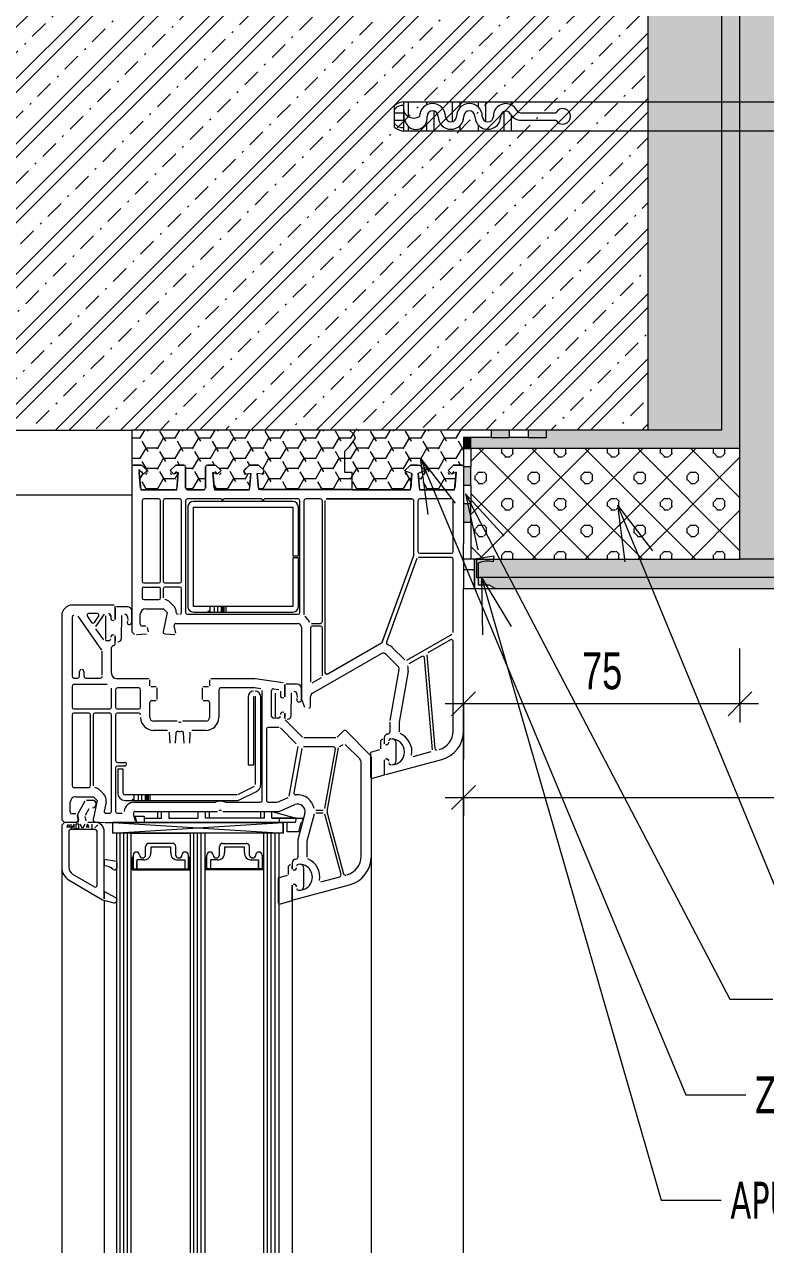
# Model space of a CAD drawing. Header units: millimetres. Extents: x 3821 to 11066, y 2454 to 5594.
# Drawn here: x 4482.4 to 4683.5, y 2979.3 to 3310.5 of the extents above; entities that cross this region are included whole.
import ezdxf

# ---------------------------------------------------------------- set-up
doc = ezdxf.new("R2010")
doc.units = ezdxf.units.MM
for name, color, linetype, lineweight in [('A-ANNO-DIMS', 211, 'Continuous', 9), ('A-ANNO-DIMS-5', 211, 'Continuous', 9), ('A-DETL', 90, 'Continuous', 18), ('A-DETL-GENF', 92, 'Continuous', 18), ('A-DETL-THIN', 151, 'Continuous', 18), ('G-ANNO-TEXT', 231, 'Continuous', 9)]:
    doc.layers.add(name, color=color, linetype=linetype, lineweight=lineweight)
doc.styles.add('Arial', font='arial.ttf', dxfattribs={"width": 0.7, "height": 10})
doc.styles.add('Tahoma_B', font='tahomabd.ttf', dxfattribs={"width": 0.7, "height": 10})
doc.dimstyles.new('Vnitřní_-_průhledné_1', dxfattribs={"dimscale": 304.8, "dimtxt": 10.202594, "dimasz": 0.021325, "dimexe": 0.016404, "dimexo": 0.0625, "dimgap": 0.003281, "dimtad": 1, "dimdec": 0, "dimrnd": 5, "dimzin": 0, "dimdsep": 46, "dimtxsty": 'Arial', "dimblk1": 'OBLIQUE', "dimblk2": 'OBLIQUE', "dimsah": 1, "dimcen": 0.09, "dimdle": 0.016404, "dimazin": 0, "dimtfac": 1, "dimtdec": 4, "dimtix": 1, "dimtmove": 0, "dimatfit": 3, "dimfxl": 0.049213, "dimfxlon": 1, "dimtvp": 1, "dimtolj": 1, "dimtzin": 0, "dimarcsym": 2})
pattern_1 = [(0, (0, 0), (5, 5), [0.5, -4.5]), (0, (2.5, 2.5), (5, 5), [0.5, -4.5])]
pattern_2 = [(0, (0, 0), (4.763, 2.75), [3.175, -6.35]), (120, (0, 0), (-4.7630699, 2.749879), [3.175, -6.35]), (60, (0, 0), (-0.0005699, 5.499013), [0, -6.35, 3.175, 0])]

# ---------------------------------------------------------------- blocks, each defined once
blk = doc.blocks.new('BP_HYDROIZOLACE NOVÁ 2 - Geotextilie 1_1-2100783-Okno _ Nadpraží')
at = {"layer": 'A-DETL-GENF'}
for points in [[(2, 0), (5, 0), (5, 2), (2, 2)], [(10, 0), (15, 0), (15, 2), (10, 2)], [(20, 0), (25, 0), (25, 2), (20, 2)]]:
    blk.add_hatch(color=256, dxfattribs=at).paths.add_polyline_path(points)
for p, q in [((5, 2), (2, 2)), ((2, 0), (5, 0)), ((5, 2), (10, 2)), ((5, 0), (5, 2)), ((5, 0), (10, 0)), ((15, 2), (10, 2)), ((10, 2), (10, 0)), ((15, 2), (20, 2)), ((15, 0), (15, 2)), ((15, 0), (20, 0)), ((25, 2), (20, 2)), ((20, 2), (20, 0)), ((20, 0), (25, 0)), ((25, 2), (30.91, 2)), ((25, 0), (25, 2)), ((25, 0), (30.91, 0)), ((10, 0), (15, 0))]:
    blk.add_line(p, q, dxfattribs=at)
blk = doc.blocks.new('BP_HYDROIZOLACE NOVÁ 2 - Geotextilie 1_1-2097918-Okno _ Nadpraží')
at = {"layer": 'A-DETL-GENF'}
for points in [[(0, 0), (5, 0), (5, 2), (0, 2)], [(10, 0), (15, 0), (15, 2), (10, 2)]]:
    blk.add_hatch(color=256, dxfattribs=at).paths.add_polyline_path(points)
for p, q in [((5, 2), (0, 2)), ((0, 2), (0, 0)), ((0, 0), (5, 0)), ((5, 2), (10, 2)), ((5, 0), (5, 2)), ((5, 0), (10, 0)), ((15, 2), (10, 2)), ((10, 2), (10, 0)), ((15, 2), (22.5, 2)), ((15, 0), (15, 2)), ((15, 0), (22.5, 0)), ((10, 0), (15, 0))]:
    blk.add_line(p, q, dxfattribs=at)
blk = doc.blocks.new('DIMBLOCK14-Okno _ Nadpraží')
at = {"layer": 'A-ANNO-DIMS-5'}
for p, q in [((4601.56, 3100.63), (4601.56, 3115.63)), ((4864.56, 3100.63), (4864.56, 3115.63)), ((4596.56, 3100.63), (4869.56, 3100.63)), ((4601.56, 3100.63), (4601.56, 3095.63)), ((4864.56, 3100.63), (4864.56, 3095.63))]:
    blk.add_line(p, q, dxfattribs=at)
at = {"layer": 'A-ANNO-DIMS-5', "lineweight": 18}
for p, q in [((4601.56, 3100.63), (4604.81, 3103.88)), ((4864.56, 3100.63), (4867.81, 3103.88)), ((4601.56, 3100.63), (4598.31, 3097.38)), ((4864.56, 3100.63), (4861.31, 3097.38))]:
    blk.add_line(p, q, dxfattribs=at)
at = {"layer": 'A-ANNO-DIMS-5', "color": 0, "insert": (4725.05, 3114.62), "char_height": 10, "width": 19.2123, "attachment_point": 1, "line_spacing_factor": 0.941778, "style": 'Arial'}
blk.add_mtext('265', dxfattribs=at)
blk = doc.blocks.new('_Oblique')
at = {"color": 0, "linetype": 'ByBlock', "lineweight": -2}
blk.add_line((-0.5, -0.5), (0.5, 0.5), dxfattribs=at)
blk = doc.blocks.new('DIMBLOCK15-Okno _ Nadpraží')
at = {"layer": 'A-ANNO-DIMS-5'}
for p, q in [((4676.56, 3126.04), (4676.56, 3141.04)), ((4601.56, 3126.04), (4601.56, 3131.04)), ((4681.56, 3126.04), (4596.56, 3126.04)), ((4601.56, 3126.04), (4601.56, 3111.04)), ((4676.56, 3126.04), (4676.56, 3121.04))]:
    blk.add_line(p, q, dxfattribs=at)
at = {"layer": 'A-ANNO-DIMS-5', "lineweight": 18}
for p, q in [((4601.56, 3126.04), (4604.81, 3129.29)), ((4676.56, 3126.04), (4679.81, 3129.29)), ((4601.56, 3126.04), (4598.31, 3122.79)), ((4676.56, 3126.04), (4673.31, 3122.79))]:
    blk.add_line(p, q, dxfattribs=at)
at = {"layer": 'A-ANNO-DIMS-5', "color": 0, "insert": (4633.72, 3140.02), "char_height": 10, "width": 12.8082, "attachment_point": 1, "line_spacing_factor": 0.941778, "style": 'Arial'}
blk.add_mtext('75', dxfattribs=at)

msp = doc.modelspace()

# ---------------------------------------------------------------- hatches: boundary and pattern name
at = {"layer": 'A-DETL-GENF'}
h = msp.add_hatch(dxfattribs=at)
h.set_pattern_fill('FP_1', style=0, pattern_type=2)
h.set_pattern_definition([(45, (0, 0), (-8.838835, 8.838835), []), (45, (3.75, 0), (-8.838835, 8.838835), []), (45, (10.7, 0), (-8.838835, 8.838835), [5, -2.5, 0.5, -2.5])])
h.paths.add_polyline_path([(4571.78, 3200.37), (4651.56, 3200.37), (4651.56, 3763.57), (4401.56, 3763.57), (4401.56, 3200.37), (4570.64, 3200.37)])
h.paths.add_polyline_path([(4507.47, 3436.57), (4506.18, 3436.74), (4504.97, 3437.24), (4503.93, 3438.04), (4503.14, 3439.07), (4502.64, 3440.28), (4502.47, 3441.57), (4502.64, 3442.87), (4503.14, 3444.07), (4503.94, 3445.11), (4504.97, 3445.9), (4506.18, 3446.4), (4507.48, 3446.57), (4508.77, 3446.4), (4509.97, 3445.9), (4511.01, 3445.1), (4511.8, 3444.07), (4512.3, 3442.86), (4512.47, 3441.57), (4512.3, 3440.27), (4511.8, 3439.07), (4511.01, 3438.03), (4509.97, 3437.24), (4508.76, 3436.74)])
h = msp.add_hatch(dxfattribs=at)
h.set_pattern_fill('FP_2', color=1, style=0, pattern_type=2)
h.set_pattern_definition(pattern_1)
h.paths.add_polyline_path([(4619.06, 3195.37), (4676.56, 3195.37), (4676.56, 3436.68), (4676.47, 3436.64), (4675.18, 3436.47), (4673.89, 3436.64), (4672.68, 3437.14), (4671.56, 3437.94), (4671.56, 3200.37), (4624.06, 3200.37), (4624.06, 3198.37), (4603.56, 3198.37), (4603.56, 3195.37), (4608.11, 3195.37)])
h.paths.add_polyline_path([(4671.56, 3444.89), (4671.65, 3445.01), (4672.69, 3445.8), (4673.89, 3446.3), (4675.19, 3446.47), (4676.56, 3446.3), (4676.56, 3763.57), (4671.56, 3763.57), (4671.56, 3445.01)])
h = msp.add_hatch(dxfattribs=at)
h.set_pattern_fill('FP_2', color=1, style=0, pattern_type=2)
h.set_pattern_definition(pattern_1)
h.paths.add_polyline_path([(4861.56, 3160.37), (4861.56, 3436.57), (4861.45, 3436.53), (4860.18, 3436.36), (4858.83, 3436.56), (4857.68, 3437.04), (4856.56, 3437.83), (4856.56, 3165.37), (4605.11, 3165.37), (4605.11, 3160.37), (4732.91, 3160.37)])
h.paths.add_polyline_path([(4856.56, 3444.78), (4856.65, 3444.9), (4857.72, 3445.71), (4858.91, 3446.2), (4860.19, 3446.36), (4861.56, 3446.19), (4861.56, 3763.57), (4856.56, 3763.57), (4856.56, 3444.9)])
h = msp.add_hatch(dxfattribs=at)
h.set_pattern_fill('FP_2', color=1, style=0, pattern_type=2)
h.set_pattern_definition(pattern_1)
h.paths.add_polyline_path([(4864.56, 3157.37), (4864.56, 3436.46), (4864.01, 3436.53), (4862.68, 3437.03), (4861.56, 3436.53), (4861.56, 3160.37), (4605.56, 3160.37), (4605.56, 3158.37), (4608.45, 3158.37), (4610.26, 3157.37), (4732.91, 3157.37)])
h.paths.add_polyline_path([(4862.75, 3445.64), (4862.98, 3445.76), (4864.04, 3446.19), (4864.56, 3446.26), (4864.56, 3763.57), (4861.56, 3763.57), (4861.56, 3446.16), (4862.73, 3445.66)])
h = msp.add_hatch(dxfattribs=at)
h.set_pattern_fill('FP_2', color=1, style=0, pattern_type=2)
h.set_pattern_definition(pattern_1)
h.paths.add_polyline_path([(4651.56, 3200.37), (4671.56, 3200.37), (4671.56, 3438.05), (4670.85, 3438.98), (4670.35, 3440.18), (4670.18, 3441.48), (4670.36, 3442.77), (4670.85, 3443.98), (4671.56, 3444.89), (4671.56, 3763.57), (4651.56, 3763.57), (4651.56, 3364.19)])
h.paths.add_polyline_path([(4662.47, 3436.48), (4661.18, 3436.65), (4659.97, 3437.15), (4658.93, 3437.95), (4658.14, 3438.98), (4657.64, 3440.19), (4657.47, 3441.48), (4657.64, 3442.78), (4658.14, 3443.98), (4658.94, 3445.02), (4659.97, 3445.81), (4661.18, 3446.31), (4662.48, 3446.48), (4663.77, 3446.31), (4664.97, 3445.81), (4666.01, 3445.01), (4666.8, 3443.98), (4667.3, 3442.77), (4667.47, 3441.48), (4667.3, 3440.18), (4666.8, 3438.98), (4666.01, 3437.94), (4664.97, 3437.15), (4663.76, 3436.65)])
h = msp.add_hatch(dxfattribs=at)
h.set_pattern_fill('FP_3', color=1, style=0, pattern_type=2)
h.set_pattern_definition(pattern_2)
h.paths.add_polyline_path([(4856.56, 3165.37), (4856.56, 3260.46), (4835.68, 3260.46), (4835.68, 3310.46), (4856.56, 3310.46), (4856.56, 3437.94), (4855.85, 3438.87), (4855.35, 3440.13), (4855.18, 3441.37), (4855.38, 3442.71), (4855.85, 3443.87), (4856.56, 3444.78), (4856.56, 3635.37), (4835.68, 3635.37), (4835.68, 3685.37), (4856.56, 3685.37), (4856.56, 3763.57), (4676.56, 3763.57), (4676.56, 3446.27), (4677.69, 3445.8), (4678.72, 3445.01), (4679.51, 3443.97), (4680.01, 3442.76), (4680.18, 3441.47), (4680.01, 3440.18), (4679.51, 3438.97), (4678.72, 3437.94), (4677.68, 3437.14), (4676.56, 3436.64), (4676.56, 3165.37), (4835.68, 3165.37)])
h.paths.add_polyline_path([(4760.18, 3436.42), (4758.89, 3436.59), (4757.68, 3437.09), (4756.65, 3437.89), (4755.85, 3438.93), (4755.35, 3440.13), (4755.18, 3441.43), (4755.35, 3442.72), (4755.85, 3443.93), (4756.65, 3444.96), (4757.69, 3445.75), (4758.89, 3446.25), (4760.19, 3446.42), (4761.48, 3446.25), (4762.69, 3445.75), (4763.72, 3444.96), (4764.51, 3443.92), (4765.01, 3442.71), (4765.18, 3441.42), (4765.01, 3440.13), (4764.51, 3438.92), (4763.72, 3437.89), (4762.68, 3437.09), (4761.47, 3436.59)])
h = msp.add_hatch(dxfattribs=at)
h.set_pattern_fill('FP_3', style=0, pattern_type=2)
h.set_pattern_definition(pattern_2)
h.paths.add_polyline_path([(4526.66, 3184.17), (4531.06, 3184.17), (4531.41, 3184.32), (4531.56, 3184.67), (4531.58, 3190.5), (4531.71, 3190.73), (4531.93, 3190.86), (4532.06, 3190.87), (4534.26, 3190.87), (4535.76, 3189.37), (4534.72, 3188.43), (4533.56, 3188.85), (4533.97, 3184.17), (4543.48, 3184.17), (4543.86, 3188.55), (4542.49, 3188.37), (4541.93, 3189.34), (4543.46, 3190.87), (4545.96, 3190.87), (4547.46, 3189.37), (4546.96, 3188.37), (4545.55, 3188.62), (4545.92, 3184.37), (4571.36, 3184.37), (4571.36, 3188.87), (4569.36, 3188.87), (4569.36, 3194.63), (4570.64, 3195.91), (4572.23, 3198.18), (4571.78, 3199.24), (4570.64, 3200.37), (4511.56, 3200.37), (4511.56, 3190.87), (4514.26, 3190.87), (4515.76, 3189.37), (4514.77, 3188.38), (4513.49, 3189.66), (4513.97, 3184.17), (4523.75, 3184.17), (4524.16, 3188.84), (4522.99, 3188.43), (4521.96, 3189.37), (4523.46, 3190.87), (4525.79, 3190.86), (4526.01, 3190.73), (4526.14, 3190.5), (4526.16, 3190.37), (4526.16, 3184.67), (4526.31, 3184.32), (4526.53, 3184.19)])
h = msp.add_hatch(dxfattribs=at)
h.set_pattern_fill('FP_3', color=1, style=0, pattern_type=2)
h.set_pattern_definition(pattern_2)
h.paths.add_polyline_path([(4599.15, 3184.17), (4599.56, 3188.91), (4598.35, 3188.38), (4597.36, 3189.37), (4598.86, 3190.87), (4601.56, 3190.87), (4601.56, 3200.37), (4570.64, 3200.37), (4571.78, 3199.24), (4572.23, 3198.18), (4570.64, 3195.91), (4569.36, 3194.63), (4569.36, 3188.87), (4571.36, 3188.87), (4571.36, 3184.17), (4587.18, 3184.17), (4587.56, 3188.55), (4585.56, 3189.27), (4587.16, 3190.87), (4589.66, 3190.87), (4591.16, 3189.37), (4589.26, 3188.55), (4589.64, 3184.17)])
h = msp.add_hatch(dxfattribs=at)
h.set_pattern_fill('FP_5', color=1, style=0, pattern_type=2)
h.set_pattern_definition([(45, (3.592, 0), (-7.184205, 7.184205), []), (0, (15.04, 3.365), (7.184, 7.184), [1.27, -13.098]), (45, (16.31, 3.365), (-7.184205, 7.184205), [1.27, -8.89]), (90, (17.208, 4.263), (-7.184, 7.184), [1.27, -13.098]), (135, (17.208, 5.533), (-7.184205, -7.184205), [1.27, -8.89]), (0, (15.04, 6.431), (7.184, 7.184), [1.27, -13.098]), (45, (14.141, 5.533), (-7.184205, 7.184205), [1.27, -8.89]), (90, (14.141, 4.263), (-7.184, 7.184), [1.27, -13.098]), (135, (15.04, 3.365), (-7.184205, -7.184205), [1.27, -8.89]), (135, (13.389, 0), (-7.184205, -7.184205), [])])
h.paths.add_polyline_path([(4608.11, 3165.37), (4676.56, 3165.37), (4676.56, 3195.37), (4603.56, 3195.37), (4603.56, 3165.37), (4604.56, 3165.37)])
h = msp.add_hatch(dxfattribs=at)
h.set_pattern_fill('FP_3', color=1, style=0, pattern_type=2)
h.set_pattern_definition(pattern_2)
h.paths.add_polyline_path([(4601.56, 3157.37), (4604.56, 3157.37), (4604.56, 3165.37), (4601.56, 3165.37)])

# ---------------------------------------------------------------- linework, layer by layer
at = {"layer": 'A-DETL'}
for p, q in [((4651.56, 3763.57), (4651.56, 3200.37)), ((4671.56, 3438.05), (4671.56, 3200.37)), ((4676.56, 3195.37), (4676.56, 3436.68)), ((4582.87, 3282.49), (4582.87, 3288.49)), ((4585.37, 3281.46), (4585.37, 3289.49)), ((4585.37, 3289.49), (4821.68, 3289.49)), ((4586.6, 3285.42), (4586.6, 3289.49)), ((4591.6, 3288.63), (4591.6, 3289.49)), ((4598.6, 3284.06), (4598.6, 3289.49)), ((4600.6, 3287.89), (4600.6, 3289.49)), ((4605.6, 3287.99), (4605.6, 3289.49)), ((4607.6, 3284.1), (4607.6, 3289.49)), ((4614.6, 3288.57), (4614.6, 3289.49)), ((4582.87, 3286.49), (4585.37, 3286.49)), ((4585.37, 3287.26), (4585.37, 3283.81)), ((4585.37, 3283.81), (4585.37, 3287.26)), ((4593.6, 3281.46), (4593.6, 3286.92)), ((4612.6, 3281.46), (4612.6, 3286.89)), ((4614.6, 3281.46), (4614.6, 3285.65)), ((4617.08, 3286.49), (4626.6, 3286.49)), ((4582.87, 3284.49), (4585.65, 3284.49)), ((4586.6, 3281.46), (4586.6, 3282.74)), ((4591.6, 3281.46), (4591.6, 3284.26)), ((4600.6, 3281.46), (4600.6, 3283)), ((4605.6, 3281.46), (4605.6, 3283.1)), ((4617.23, 3284.5), (4626.6, 3284.5)), ((4821.68, 3281.46), (4585.37, 3281.46)), ((4601.56, 3200.37), (4570.64, 3200.37)), ((4671.56, 3200.37), (4624.06, 3200.37)), ((4676.56, 3195.37), (4603.56, 3195.37)), ((4676.56, 3165.37), (4676.56, 3195.37)), ((4511.56, 3190.37), (4511.56, 3145.62)), ((4513.97, 3190.87), (4512.06, 3190.87)), ((4514.07, 3189.08), (4514.72, 3188.43)), ((4515.76, 3189.37), (4514.26, 3190.87)), ((4523.46, 3190.87), (4521.96, 3189.37)), ((4523, 3188.43), (4523.65, 3189.08)), ((4525.66, 3190.87), (4523.46, 3190.87)), ((4526.16, 3184.67), (4526.16, 3190.37)), ((4531.56, 3190.37), (4531.56, 3184.67)), ((4533.97, 3190.87), (4532.06, 3190.87)), ((4534.07, 3189.08), (4534.72, 3188.43)), ((4535.76, 3189.37), (4534.26, 3190.87)), ((4543.46, 3190.87), (4541.96, 3189.37)), ((4545.96, 3190.87), (4543.46, 3190.87)), ((4547.46, 3189.37), (4545.96, 3190.87)), ((4585.56, 3189.27), (4587.16, 3190.87)), ((4587.16, 3190.87), (4585.56, 3189.27)), ((4587.56, 3188.55), (4585.56, 3189.27)), ((4585.76, 3189.47), (4585.76, 3189.2)), ((4587.16, 3190.87), (4589.66, 3190.87)), ((4589.07, 3190.87), (4587.16, 3190.87)), ((4591.16, 3189.37), (4589.26, 3188.55)), ((4589.66, 3190.87), (4591.16, 3189.37)), ((4591.16, 3189.37), (4589.66, 3190.87)), ((4599, 3191.02), (4597.36, 3189.37)), ((4597.36, 3189.37), (4598.86, 3190.87)), ((4598.35, 3188.38), (4597.36, 3189.37)), ((4598.4, 3188.43), (4599.05, 3189.08)), ((4598.86, 3190.87), (4601.56, 3190.87)), ((4601.06, 3190.87), (4599.15, 3190.87)), ((4513.93, 3184.63), (4513.56, 3188.84)), ((4524.16, 3188.84), (4523.79, 3184.63)), ((4533.93, 3184.63), (4533.56, 3188.84)), ((4543.86, 3188.55), (4543.52, 3184.63)), ((4545.9, 3184.63), (4545.56, 3188.55)), ((4587.18, 3184.17), (4587.56, 3188.55)), ((4587.56, 3188.55), (4587.22, 3184.63)), ((4589.26, 3188.55), (4589.64, 3184.17)), ((4589.6, 3184.63), (4589.26, 3188.55)), ((4599.56, 3188.91), (4598.35, 3188.38)), ((4599.15, 3184.17), (4599.56, 3188.91)), ((4599.56, 3188.84), (4599.19, 3184.63)), ((4523.29, 3184.17), (4514.43, 3184.17)), ((4531.06, 3184.17), (4526.66, 3184.17)), ((4543.02, 3184.17), (4534.43, 3184.17)), ((4586.72, 3184.17), (4546.4, 3184.17)), ((4583.63, 3184.17), (4549.73, 3184.17)), ((4571.31, 3184.37), (4571.31, 3184.17)), ((4571.31, 3184.17), (4587.18, 3184.17)), ((4589.62, 3184.37), (4589.56, 3184.37)), ((4589.64, 3184.17), (4599.15, 3184.17)), ((4598.69, 3184.17), (4590.1, 3184.17)), ((4514.36, 3181.17), (4514.36, 3159.37)), ((4518.86, 3181.67), (4514.86, 3181.67)), ((4519.36, 3159.37), (4519.36, 3181.17)), ((4520.06, 3181.17), (4520.06, 3159.37)), ((4524.56, 3181.67), (4520.56, 3181.67)), ((4525.06, 3159.37), (4525.06, 3181.17)), ((4526.16, 3181.17), (4526.16, 3150.87)), ((4535.86, 3181.67), (4526.66, 3181.67)), ((4526.76, 3179.47), (4526.76, 3152.47)), ((4555.26, 3180.97), (4528.26, 3180.97)), ((4528.26, 3152.47), (4528.26, 3179.47)), ((4528.26, 3179.47), (4555.26, 3179.47)), ((4546.86, 3181.67), (4536.46, 3181.67)), ((4556.66, 3181.67), (4547.46, 3181.67)), ((4555.26, 3179.47), (4555.26, 3166.22)), ((4556.76, 3166.22), (4556.76, 3179.47)), ((4557.16, 3150.87), (4557.16, 3181.17)), ((4558.26, 3181.17), (4558.26, 3150.21)), ((4562.76, 3181.67), (4558.76, 3181.67)), ((4563.26, 3148.37), (4563.26, 3181.17)), ((4563.96, 3181.17), (4563.96, 3134.65)), ((4563.97, 3181.28), (4563.97, 3134.28)), ((4587.71, 3181.65), (4564.31, 3181.65)), ((4587.56, 3181.67), (4564.46, 3181.67)), ((4588.06, 3166.46), (4588.06, 3181.17)), ((4588.07, 3166.35), (4588.07, 3181.35)), ((4589.16, 3181.17), (4589.16, 3167.42)), ((4598.26, 3181.67), (4589.66, 3181.67)), ((4598.76, 3167.42), (4598.76, 3181.17)), ((4601.56, 3165.37), (4601.56, 3169.46)), ((4603.56, 3169.46), (4603.56, 3165.37)), ((4555.26, 3166.22), (4556.76, 3166.22)), ((4579.44, 3142.7), (4588.03, 3166.29)), ((4579.5, 3142.81), (4588.07, 3166.35)), ((4589.66, 3166.92), (4598.26, 3166.92)), ((4609.81, 3166.13), (4604.56, 3165.37)), ((4609.81, 3166.13), (4609.57, 3164.56)), ((4556.76, 3165.72), (4555.26, 3165.72)), ((4555.26, 3165.72), (4555.26, 3152.47)), ((4556.76, 3152.47), (4556.76, 3165.72)), ((4588.91, 3165.49), (4580.65, 3142.81)), ((4598.26, 3165.82), (4589.38, 3165.82)), ((4598.76, 3145.43), (4598.76, 3165.32)), ((4604.56, 3165.37), (4601.57, 3165.37)), ((4601.57, 3165.37), (4601.57, 3157.37)), ((4604.56, 3165.37), (4676.56, 3165.37)), ((4604.56, 3165.37), (4604.56, 3157.37)), ((4605.11, 3165.37), (4605.11, 3160.37)), ((4605.56, 3164.25), (4605.56, 3158.37)), ((4856.56, 3165.37), (4676.56, 3165.37)), ((4605.11, 3160.37), (4605.56, 3160.37)), ((4861.56, 3160.37), (4605.56, 3160.37)), ((4605.56, 3160.37), (4605.56, 3158.37)), ((4514.36, 3157.27), (4514.36, 3154.87)), ((4514.86, 3158.87), (4518.86, 3158.87)), ((4514.86, 3157.77), (4518.86, 3157.77)), ((4519.36, 3154.87), (4519.36, 3157.27)), ((4520.06, 3157.27), (4520.06, 3154.84)), ((4520.56, 3158.87), (4524.56, 3158.87)), ((4524.56, 3157.77), (4520.56, 3157.77)), ((4525.06, 3150.87), (4525.06, 3157.27)), ((4601.56, 3118.68), (4601.56, 3157.37)), ((4601.57, 3157.37), (4604.56, 3157.37)), ((4604.56, 3157.37), (4610.26, 3157.37)), ((4605.56, 3158.37), (4608.45, 3158.37)), ((4605.56, 3158.37), (4608.45, 3158.37)), ((4608.45, 3158.37), (4610.26, 3157.37)), ((4608.45, 3158.37), (4610.26, 3157.37)), ((4610.26, 3157.37), (4864.56, 3157.37)), ((4506.76, 3152.87), (4495.56, 3152.87)), ((4514.86, 3154.37), (4518.86, 3154.37)), ((4521.9, 3153.64), (4522.9, 3152.64)), ((4492.56, 3149.87), (4492.56, 3094.62)), ((4495.36, 3149.57), (4495.36, 3133.57)), ((4503.47, 3140.63), (4497, 3149.86)), ((4499.5, 3149.79), (4500.62, 3148.18)), ((4502.16, 3150.57), (4499.91, 3150.57)), ((4501.44, 3148.18), (4502.56, 3149.79)), ((4501.84, 3147.01), (4504.19, 3150.36)), ((4504.46, 3149.96), (4504.46, 3143.52)), ((4505.86, 3150.07), (4505.86, 3149.27)), ((4507.06, 3148.93), (4507.06, 3152.57)), ((4507.08, 3152.08), (4507.08, 3148.94)), ((4510.37, 3152.38), (4507.38, 3152.38)), ((4508.75, 3143.85), (4508.88, 3150.06)), ((4510.36, 3149.7), (4510.45, 3148.73)), ((4511.57, 3148.09), (4511.57, 3151.18)), ((4513.86, 3147.67), (4513.86, 3150.37)), ((4515.36, 3151.87), (4520.13, 3151.87)), ((4521.13, 3150.87), (4520.07, 3145.65)), ((4520.13, 3151.87), (4521.13, 3150.87)), ((4526.66, 3150.37), (4556.66, 3150.37)), ((4555.26, 3152.47), (4528.26, 3152.47)), ((4528.26, 3150.97), (4555.26, 3150.97)), ((4532.79, 3151.15), (4532.79, 3152.47)), ((4533.96, 3151.15), (4533.96, 3152.47)), ((4534.82, 3152.47), (4534.82, 3151.15)), ((4535.83, 3152.47), (4535.83, 3151.15)), ((4536.14, 3151.15), (4536.14, 3152.47)), ((4536.34, 3152.47), (4536.34, 3151.15)), ((4536.65, 3151.15), (4536.65, 3152.47)), ((4537.16, 3151.15), (4537.16, 3152.47)), ((4503.98, 3143.39), (4501.84, 3146.44)), ((4515.36, 3147.17), (4514.36, 3147.17)), ((4516.05, 3145.64), (4515.85, 3146.76)), ((4523.55, 3145.25), (4523.01, 3147.24)), ((4523.5, 3147.87), (4556.56, 3147.87)), ((4557.56, 3146.87), (4557.56, 3127.47)), ((4560.06, 3146.67), (4560.06, 3132.06)), ((4560.27, 3147.87), (4562.76, 3147.87)), ((4562.76, 3147.17), (4560.56, 3147.17)), ((4563.26, 3133.67), (4563.26, 3146.67)), ((4505.36, 3143.17), (4504.39, 3143.17)), ((4507.06, 3142.37), (4507.06, 3144.52)), ((4507.08, 3144.53), (4507.08, 3143.07)), ((4511.56, 3145.62), (4512.31, 3144.87)), ((4512.81, 3144.87), (4515.59, 3145.06)), ((4520.53, 3145.05), (4523.24, 3144.87)), ((4586.21, 3137.9), (4598.51, 3145)), ((4598.01, 3143.44), (4591.83, 3139.87)), ((4598.76, 3118.68), (4598.76, 3143.01)), ((4503.56, 3133.87), (4503.56, 3140.34)), ((4506.06, 3134.37), (4506.06, 3141.37)), ((4560.56, 3128.94), (4579.27, 3139.74)), ((4564.42, 3134.02), (4579.44, 3142.7)), ((4564.71, 3134.22), (4578.02, 3141.9)), ((4580.47, 3139.58), (4583.76, 3136.29)), ((4582.24, 3141.35), (4585.61, 3137.98)), ((4591.59, 3139.4), (4593.81, 3113.97)), ((4590.21, 3138.94), (4586.71, 3136.91)), ((4593.14, 3113.61), (4590.96, 3138.55)), ((4495.86, 3133.07), (4496.86, 3133.07)), ((4497.36, 3133.57), (4497.36, 3134.87)), ((4498.56, 3134.87), (4498.56, 3133.57)), ((4499.06, 3133.07), (4503.07, 3133.07)), ((4516.16, 3132.87), (4507.56, 3132.87)), ((4545.06, 3132.87), (4532.96, 3132.87)), ((4552.63, 3131.81), (4545.06, 3132.87)), ((4560.51, 3131.8), (4563.01, 3133.24)), ((4584.04, 3135.41), (4581.6, 3121.57)), ((4586.51, 3134.97), (4584.06, 3121.1)), ((4495.36, 3130.77), (4495.36, 3125.17)), ((4504.86, 3131.27), (4495.86, 3131.27)), ((4506.06, 3125.17), (4506.06, 3130.34)), ((4507.16, 3129.87), (4507.16, 3125.17)), ((4513.46, 3130.37), (4507.66, 3130.37)), ((4513.96, 3125.17), (4513.96, 3129.87)), ((4516.46, 3130.97), (4516.46, 3132.57)), ((4518.16, 3130.67), (4516.76, 3130.67)), ((4518.46, 3127.27), (4518.46, 3130.37)), ((4530.66, 3130.37), (4530.66, 3127.27)), ((4532.36, 3130.67), (4530.96, 3130.67)), ((4532.66, 3132.57), (4532.66, 3130.97)), ((4535.16, 3129.87), (4535.16, 3122.37)), ((4544.88, 3130.37), (4535.66, 3130.37)), ((4546.53, 3130.14), (4544.88, 3130.37)), ((4546.96, 3099.87), (4546.96, 3129.65)), ((4549.46, 3122.67), (4549.46, 3129.66)), ((4550.03, 3130.16), (4551.43, 3129.96)), ((4551.86, 3129.46), (4551.86, 3128.27)), ((4553.06, 3127.93), (4553.06, 3131.31)), ((4553.08, 3131.09), (4553.08, 3127.95)), ((4556.37, 3131.39), (4553.38, 3131.39)), ((4557.57, 3127.1), (4557.57, 3130.19)), ((4516.46, 3122.37), (4516.46, 3126.47)), ((4516.96, 3126.97), (4518.16, 3126.97)), ((4530.96, 3126.97), (4532.16, 3126.97)), ((4532.66, 3126.47), (4532.66, 3122.37)), ((4543.1, 3128), (4543.1, 3109.5)), ((4544.68, 3109.5), (4544.68, 3128.09)), ((4545.03, 3128.11), (4545.03, 3104.21)), ((4546.53, 3104.09), (4546.53, 3128)), ((4550.46, 3128.97), (4550.46, 3122.53)), ((4554.75, 3122.86), (4554.88, 3129.07)), ((4556.36, 3128.71), (4556.45, 3127.74)), ((4557.57, 3127.36), (4558.43, 3125.19)), ((4560.06, 3125.37), (4560.06, 3128.07)), ((4495.36, 3123.07), (4495.36, 3103.87)), ((4495.86, 3124.67), (4505.56, 3124.67)), ((4499.86, 3123.57), (4495.86, 3123.57)), ((4500.36, 3103.87), (4500.36, 3123.07)), ((4501.06, 3123.07), (4501.06, 3103.84)), ((4505.56, 3123.57), (4501.56, 3123.57)), ((4506.06, 3096.87), (4506.06, 3123.07)), ((4507.16, 3123.07), (4507.16, 3110.67)), ((4507.66, 3124.67), (4513.46, 3124.67)), ((4513.46, 3123.57), (4507.66, 3123.57)), ((4553.06, 3122.08), (4553.06, 3123.52)), ((4553.08, 3123.55), (4553.08, 3122.08)), ((4523.84, 3121.37), (4517.46, 3121.37)), ((4531.66, 3121.37), (4525.27, 3121.37)), ((4551.52, 3119.67), (4548.56, 3119.67)), ((4551.36, 3122.17), (4549.96, 3122.17)), ((4557.91, 3117.02), (4553.21, 3121.73)), ((4581.56, 3121.05), (4581.56, 3118.37)), ((4584.06, 3121.1), (4584.06, 3118.48)), ((4521.27, 3118.87), (4517.46, 3118.87)), ((4521.93, 3115.35), (4521.77, 3118.4)), ((4523.51, 3118.14), (4523.36, 3115.35)), ((4525.75, 3115.35), (4525.61, 3118.14)), ((4527.34, 3118.4), (4527.18, 3115.35)), ((4531.66, 3118.87), (4527.84, 3118.87)), ((4548.06, 3119.17), (4548.06, 3099.87)), ((4556.14, 3115.25), (4551.87, 3119.53)), ((4566.94, 3116.87), (4558.27, 3116.87)), ((4569, 3118.73), (4567.29, 3117.02)), ((4576.27, 3112.17), (4569.71, 3118.73)), ((4580.06, 3116.87), (4580.06, 3115.23)), ((4601.56, 2808.23), (4601.56, 3118.68)), ((4554.28, 3101.03), (4556.65, 3114.49)), ((4557.67, 3113.96), (4555.55, 3101.93)), ((4566.29, 3114.37), (4558.17, 3114.37)), ((4563.94, 3097.64), (4566.78, 3113.79)), ((4567.56, 3114.14), (4564.6, 3097.39)), ((4573.47, 3111.01), (4569.48, 3114.99)), ((4578.76, 3113.6), (4576.32, 3112.86)), ((4578.99, 3115.73), (4578.99, 3113.89)), ((4580.09, 3115.28), (4580.09, 3116.13)), ((4583.29, 3110.59), (4583.29, 3115.57)), ((4587.86, 3111.77), (4592.77, 3113.09)), ((4507.66, 3110.17), (4509.66, 3110.17)), ((4573.76, 3084.68), (4573.76, 3110.3)), ((4576.32, 3112.86), (4576.32, 3106.1)), ((4576.56, 3084.68), (4576.56, 3111.46)), ((4580.06, 3110.82), (4580.06, 3107.17)), ((4580.09, 3106.83), (4580.09, 3110.88)), ((4580.44, 3106.88), (4595.63, 3110.95)), ((4507.16, 3108.67), (4507.16, 3096.87)), ((4509.66, 3109.17), (4507.66, 3109.17)), ((4509.23, 3108.35), (4507.73, 3108.35)), ((4507.73, 3108.35), (4507.73, 3101.85)), ((4509.23, 3101.85), (4509.23, 3108.35)), ((4543.1, 3109.5), (4544.68, 3109.5)), ((4576.56, 3105.77), (4580.09, 3106.83)), ((4495.86, 3103.37), (4499.86, 3103.37)), ((4544.75, 3103.64), (4540.28, 3101.4)), ((4496.36, 3100.87), (4501.13, 3100.87)), ((4500.91, 3099.87), (4499.29, 3099.87)), ((4502.13, 3099.87), (4501.07, 3094.65)), ((4501.13, 3100.87), (4502.13, 3099.87)), ((4502.9, 3102.64), (4503.9, 3101.64)), ((4540.06, 3101.35), (4509.73, 3101.35)), ((4509.73, 3099.85), (4540.06, 3099.85)), ((4512.18, 3099.85), (4512.18, 3101.35)), ((4513.36, 3099.85), (4513.36, 3101.35)), ((4514.21, 3101.35), (4514.21, 3099.85)), ((4515.23, 3101.35), (4515.23, 3099.85)), ((4515.54, 3099.85), (4515.54, 3101.35)), ((4515.73, 3101.35), (4515.73, 3099.85)), ((4516.05, 3099.85), (4516.05, 3101.35)), ((4516.55, 3099.85), (4516.55, 3101.35)), ((4540.95, 3100.06), (4545.42, 3102.3)), ((4551.13, 3099.41), (4553.98, 3100.66)), ((4494.86, 3096.67), (4494.86, 3099.37)), ((4498.86, 3099.62), (4496.81, 3096.07)), ((4499, 3095.86), (4500.01, 3097.62)), ((4504.58, 3099.37), (4504.09, 3096.97)), ((4504.58, 3096.37), (4505.56, 3096.37)), ((4507.66, 3096.37), (4508.95, 3096.37)), ((4512.24, 3099.37), (4534.25, 3099.37)), ((4512.5, 3096.87), (4534.84, 3096.87)), ((4518.59, 3095.07), (4518.59, 3096.87)), ((4518.59, 3096.87), (4521.59, 3096.87)), ((4519.59, 3095.07), (4519.59, 3096.87)), ((4521.59, 3096.87), (4521.59, 3095.07)), ((4529.59, 3095.07), (4529.59, 3096.87)), ((4529.59, 3096.87), (4532.59, 3096.87)), ((4531.59, 3095.07), (4531.59, 3096.87)), ((4532.59, 3096.87), (4532.59, 3095.07)), ((4536.27, 3096.87), (4551.56, 3096.87)), ((4536.87, 3099.37), (4546.46, 3099.37)), ((4546.59, 3095.07), (4546.59, 3096.87)), ((4546.59, 3096.87), (4549.59, 3096.87)), ((4547.59, 3095.07), (4547.59, 3096.87)), ((4548.56, 3099.37), (4550.93, 3099.37)), ((4549.59, 3096.87), (4556.19, 3095.07)), ((4549.59, 3095.07), (4549.59, 3096.87)), ((4551.56, 3096.87), (4555.76, 3098.71)), ((4558.49, 3096.35), (4556.56, 3089.15)), ((4561.49, 3097.22), (4563.44, 3097.22)), ((4561.51, 3096.52), (4563.44, 3096.52)), ((4492.56, 3094.62), (4493.31, 3093.87)), ((4493.31, 3093.87), (4492.56, 3093.12)), ((4492.56, 3093.12), (4492.56, 3081.67)), ((4496.6, 3093.87), (4493.31, 3093.87)), ((4493.81, 3093.87), (4496.59, 3094.06)), ((4493.95, 3092.62), (4494.35, 3093.41)), ((4494.35, 3093.41), (4494.75, 3092.62)), ((4495.95, 3093.41), (4495.15, 3092.23)), ((4495.15, 3092.23), (4495.15, 3093.41)), ((4496.36, 3096.17), (4495.36, 3096.17)), ((4495.95, 3092.23), (4495.95, 3093.41)), ((4497.15, 3093.41), (4496.35, 3093.41)), ((4496.35, 3093.41), (4496.35, 3092.23)), ((4496.81, 3096.07), (4497.09, 3094.46)), ((4497.05, 3094.64), (4496.85, 3095.76)), ((4497.15, 3092.23), (4497.15, 3093.41)), ((4498.17, 3092.23), (4497.55, 3093.41)), ((4498.79, 3093.41), (4498.17, 3092.23)), ((4499.15, 3094.29), (4498.94, 3095.52)), ((4499.55, 3093.41), (4499.15, 3092.62)), ((4499.95, 3092.62), (4499.55, 3093.41)), ((4501.66, 3093.87), (4499.65, 3093.87)), ((4500.74, 3093.41), (4500.74, 3092.23)), ((4501.53, 3094.05), (4504.15, 3093.88)), ((4502.33, 3093.22), (4501.54, 3092.43)), ((4504.35, 3093.87), (4512.26, 3093.87)), ((4506.44, 3090.98), (4506.44, 3093.87)), ((4506.44, 3093.87), (4552.61, 3090.98)), ((4506.44, 3090.98), (4552.61, 3093.87)), ((4552.61, 3093.87), (4506.44, 3093.87)), ((4506.44, 3093.87), (4552.61, 3093.87)), ((4512.55, 3094.25), (4512.01, 3096.24)), ((4512.95, 3093.87), (4512.49, 3095.57)), ((4512.49, 3095.57), (4514.89, 3095.57)), ((4555.91, 3093.87), (4512.95, 3093.87)), ((4514.89, 3095.57), (4514.89, 3093.87)), ((4514.89, 3095.07), (4519.59, 3095.07)), ((4521.59, 3095.07), (4529.59, 3095.07)), ((4547.59, 3095.07), (4531.59, 3095.07)), ((4556.19, 3095.07), (4549.59, 3095.07)), ((4549.59, 3095.07), (4556.19, 3095.07)), ((4551.59, 3093.87), (4551.59, 3095.07)), ((4552.61, 3090.98), (4552.61, 3093.87)), ((4552.61, 3093.87), (4552.61, 3090.98)), ((4553.69, 3091.31), (4553.69, 3093.87)), ((4556.19, 3095.07), (4555.91, 3093.87)), ((4556.17, 3095.08), (4558.04, 3095.08)), ((4557.41, 3093.88), (4556.74, 3091.31)), ((4558.04, 3095.08), (4557.7, 3093.88)), ((4561.02, 3096.15), (4559.06, 3088.82)), ((4568.32, 3079.75), (4563.92, 3096.15)), ((4564.66, 3096.1), (4568.99, 3079.93)), ((4494.75, 3092.62), (4493.95, 3092.62)), ((4494.46, 3091.47), (4494.46, 3081.67)), ((4501.65, 3091.98), (4494.96, 3091.98)), ((4496.35, 3092.23), (4497.15, 3092.23)), ((4499.95, 3092.62), (4499.15, 3092.62)), ((4502.16, 3076.83), (4502.16, 3091.47)), ((4504.06, 3073.17), (4504.06, 3091.37)), ((4552.61, 3090.98), (4506.44, 3090.98)), ((4507.41, 3091.04), (4507.41, 2808.23)), ((4508.41, 2808.23), (4508.41, 3091.11)), ((4509.41, 2808.23), (4509.41, 3090.98)), ((4510.41, 2808.23), (4510.41, 3090.98)), ((4511.41, 2808.23), (4511.41, 3090.98)), ((4511.41, 3090.98), (4527.41, 3090.98)), ((4527.41, 3090.98), (4527.41, 2808.23)), ((4528.41, 2808.23), (4528.41, 3090.98)), ((4529.41, 2808.23), (4529.41, 3090.98)), ((4530.41, 2808.23), (4530.41, 3090.98)), ((4547.41, 3090.98), (4531.41, 3090.98)), ((4531.41, 3090.98), (4531.41, 2808.23)), ((4547.41, 2808.23), (4547.41, 3090.98)), ((4548.41, 2808.23), (4548.41, 3090.98)), ((4549.41, 2808.23), (4549.41, 3090.98)), ((4550.41, 2808.23), (4550.41, 3090.98)), ((4551.41, 3090.98), (4551.41, 2808.23)), ((4556.74, 3091.31), (4553.69, 3091.31)), ((4515.31, 3084.94), (4515.31, 3087.39)), ((4522.55, 3088.2), (4516.28, 3088.2)), ((4522.12, 3087.2), (4516.71, 3087.2)), ((4516.71, 3087.2), (4516.71, 3085.72)), ((4522.12, 3085.72), (4522.12, 3087.2)), ((4523.52, 3084.94), (4523.52, 3087.39)), ((4535.31, 3084.94), (4535.31, 3087.39)), ((4536.28, 3088.2), (4542.55, 3088.2)), ((4542.12, 3087.2), (4536.71, 3087.2)), ((4536.71, 3087.2), (4536.71, 3085.72)), ((4542.12, 3085.72), (4542.12, 3087.2)), ((4543.52, 3084.94), (4543.52, 3087.39)), ((4556.56, 3089.15), (4556.56, 3084.37)), ((4559.06, 3088.82), (4559.06, 3084.48)), ((4507.41, 3083.27), (4504.05, 3083.86)), ((4504.05, 3083.86), (4504.05, 3082.06)), ((4511.64, 3084.54), (4511.64, 3080.98)), ((4511.91, 3085.04), (4511.91, 3081.25)), ((4514.73, 3083.75), (4512.91, 3083.75)), ((4512.91, 3083.75), (4512.91, 3081.25)), ((4512.91, 3081.25), (4512.91, 3083.25)), ((4524.1, 3083.75), (4525.91, 3083.75)), ((4525.91, 3083.75), (4525.91, 3081.25)), ((4526.91, 3081.25), (4526.91, 3085.04)), ((4527.19, 3080.98), (4527.19, 3084.54)), ((4531.64, 3080.98), (4531.64, 3084.54)), ((4531.91, 3081.25), (4531.91, 3085.04)), ((4534.73, 3083.75), (4532.91, 3083.75)), ((4532.91, 3083.75), (4532.91, 3081.25)), ((4544.1, 3083.75), (4545.91, 3083.75)), ((4545.91, 3083.75), (4545.91, 3081.25)), ((4545.91, 3081.25), (4545.91, 3083.25)), ((4546.91, 3085.04), (4546.91, 3081.25)), ((4547.19, 3084.54), (4547.19, 3080.98)), ((4576.56, 2808.23), (4576.56, 3084.68)), ((4492.56, 3081.67), (4492.56, 2808.23)), ((4495.5, 3079.85), (4501.41, 3076.4)), ((4507.55, 3081.58), (4507.55, 3083)), ((4511.64, 3080.98), (4527.19, 3080.98)), ((4511.91, 3081.25), (4526.91, 3081.25)), ((4547.19, 3080.98), (4531.64, 3080.98)), ((4546.91, 3081.25), (4531.91, 3081.25)), ((4553.94, 3081.63), (4553.94, 3079.79)), ((4555.04, 3081.18), (4555.04, 3082.03)), ((4555.06, 3082.87), (4555.06, 3081.23)), ((4558.24, 3076.49), (4558.24, 3081.47)), ((4494.54, 3078.21), (4503.65, 3072.89)), ((4553.71, 3079.49), (4551.27, 3078.76)), ((4551.27, 3078.76), (4551.27, 3072)), ((4555.04, 3072.73), (4555.04, 3076.78)), ((4555.06, 3076.82), (4555.06, 3073.17)), ((4555.44, 3072.88), (4570.63, 3076.95)), ((4562.86, 3077.77), (4567.96, 3079.14)), ((4507.19, 3073.4), (4504.06, 3075.17)), ((4504.06, 3075.17), (4504.06, 3073.17)), ((4555.06, 3073.17), (4555.06, 2808.23)), ((4503.65, 3072.89), (4506.66, 3072.08)), ((4504.05, 3072.78), (4504.05, 2808.23)), ((4551.66, 3071.71), (4555.04, 3072.73))]:
    msp.add_line(p, q, dxfattribs=at)
for centre, radius in [((4532.45, 3151.15), 0.158), ((4511.85, 3100.01), 0.157)]:
    msp.add_circle(centre, radius, dxfattribs=at)
for centre, radius, start, end in [((4585.79, 3284.83), 4.68, 95.0949, 128.5088), ((4585.02, 3285.75), 2.76, 82.6471, 140.9553), ((4593.15, 3285.49), 3.5, 360, 180), ((4603.15, 3285.49), 3.5, 0, 180), ((4613.03, 3285.58), 3.38, 26.359, 181.7461), ((4588.06, 3288.09), 3.04, 207.8015, 301.5095), ((4588.65, 3285), 3.04, 189.5019, 9.4104), ((4593.15, 3285.49), 1.5, 360, 180), ((4598.15, 3285.49), 3.5, 180, 0), ((4598.15, 3285.49), 1.5, 180, 0), ((4603.15, 3285.49), 1.5, 0, 180), ((4608.15, 3285.49), 3.5, 180, 0.3676), ((4608.15, 3285.49), 3.5, 180, 0.3676), ((4608.15, 3285.49), 3.5, 180, 0.3676), ((4608.15, 3285.49), 1.5, 180, 359.4411), ((4613.03, 3285.58), 1.38, 28.1493, 182.7141), ((4616.99, 3287.52), 3.03, 205.1472, 274.4675), ((4616.99, 3287.52), 1.03, 205.1472, 274.4675), ((4628.47, 3285.49), 2.12, 208.0831, 151.9169), ((4585.02, 3285.23), 2.76, 219.0447, 277.3529), ((4585.79, 3286.16), 4.68, 231.4912, 264.9052), ((4512.06, 3190.37), 0.5, 90, 180), ((4525.66, 3190.37), 0.5, 0, 90), ((4532.06, 3190.37), 0.5, 90, 180), ((4601.06, 3190.37), 0.5, 0, 90), ((4515.26, 3188.87), 0.5, 270, 0), ((4522.46, 3188.87), 0.5, 180, 270), ((4535.26, 3188.87), 0.5, 270, 0), ((4542.46, 3188.87), 0.5, 180, 270), ((4546.96, 3188.87), 0.5, 270, 0), ((4586.16, 3188.87), 0.5, 180, 270), ((4590.66, 3188.87), 0.5, 270, 0), ((4597.86, 3188.87), 0.5, 180, 270), ((4526.66, 3184.67), 0.5, 180, 270), ((4531.06, 3184.67), 0.5, 270, 0), ((4514.86, 3181.17), 0.5, 90, 180), ((4518.86, 3181.17), 0.5, 0, 90), ((4520.56, 3181.17), 0.5, 90, 180), ((4524.56, 3181.17), 0.5, 0, 90), ((4526.66, 3181.17), 0.5, 90, 180), ((4528.26, 3179.47), 1.5, 90, 180), ((4536.16, 3181.67), 0.3, 180, 0), ((4547.16, 3181.67), 0.3, 180, 0), ((4555.26, 3179.47), 1.5, 0, 90), ((4556.66, 3181.17), 0.5, 0, 90), ((4558.76, 3181.17), 0.5, 90, 180), ((4562.76, 3181.17), 0.5, 0, 90), ((4587.56, 3181.17), 0.5, 0, 90), ((4589.66, 3181.17), 0.5, 90, 180), ((4598.26, 3181.17), 0.5, 0, 90), ((4589.66, 3167.42), 0.5, 180, 270), ((4598.26, 3167.42), 0.5, 270, 0), ((4598.26, 3165.32), 0.5, 0, 90), ((4607.97, 3159.31), 5.49, 73.0254, 116.0671), ((4514.86, 3159.37), 0.5, 180, 270), ((4518.86, 3159.37), 0.5, 270, 0), ((4520.56, 3159.37), 0.5, 180, 270), ((4524.56, 3159.37), 0.5, 270, 0), ((4514.86, 3157.27), 0.5, 90, 180), ((4518.86, 3157.27), 0.5, 0, 90), ((4520.56, 3157.27), 0.5, 90, 180), ((4524.56, 3157.27), 0.5, 0, 90), ((4495.56, 3149.87), 3, 90, 180), ((4514.86, 3154.87), 0.5, 180, 270), ((4518.86, 3154.87), 0.5, 270, 0), ((4520.13, 3151.87), 2.5, 45, 81.8011), ((4495.86, 3149.57), 0.5, 90, 180), ((4499.91, 3150.07), 0.5, 90, 215), ((4502.16, 3150.07), 0.5, 325, 90), ((4505.36, 3150.07), 0.5, 0, 90), ((4505.38, 3149.74), 0.5, 0, 90), ((4509.57, 3149.62), 0.8, 5.0405, 84.9888), ((4510.37, 3151.18), 1.2, 6.0075, 90), ((4515.36, 3150.37), 1.5, 90, 180), ((4521.13, 3150.87), 2.5, 360, 45), ((4524.13, 3150.87), 0.5, 180, 270), ((4524.56, 3150.87), 0.5, 270, 0), ((4526.66, 3150.87), 0.5, 180, 270), ((4528.26, 3152.47), 1.5, 180, 270), ((4555.26, 3152.47), 1.5, 270, 0), ((4556.66, 3150.87), 0.5, 270, 0), ((4556.56, 3146.87), 3.5, 22.0243, 56.633), ((4501.03, 3148.47), 0.5, 215, 325), ((4506.46, 3149.27), 0.6, 180, 300), ((4506.48, 3149.29), 0.6, 180, 300), ((4510.93, 3148.19), 0.639, 146.4969, 347.854), ((4514.36, 3147.67), 0.5, 180, 270), ((4523.5, 3147.37), 0.5, 90, 195), ((4556.56, 3146.87), 1, 0, 90), ((4560.56, 3146.67), 0.5, 90, 180), ((4562.76, 3148.37), 0.5, 270, 0), ((4562.76, 3146.67), 0.5, 0, 90), ((4505.36, 3143.67), 0.5, 270, 0), ((4505.38, 3143.74), 0.5, 270, 360), ((4506.46, 3144.17), 0.6, 60, 180), ((4506.48, 3144.19), 0.6, 60, 180), ((4507.75, 3143.87), 1, 270, 358.7551), ((4520.56, 3145.55), 0.5, 168.5, 266.2), ((4581.12, 3142.64), 0.5, 160, 250.1927), ((4598.26, 3143.01), 0.5, 0, 120), ((4506.56, 3141.37), 0.5, 90, 180), ((4506.56, 3142.37), 0.5, 270, 0), ((4579.77, 3138.87), 3.5, 101.895, 120), ((4579.77, 3138.87), 1, 45, 120), ((4579.77, 3138.87), 3.5, 45, 70.1927), ((4583.06, 3135.58), 1, 350, 45.1931), ((4583.06, 3135.58), 3.5, 350, 13.0107), ((4590.46, 3138.5), 0.5, 5, 120), ((4495.86, 3133.57), 0.5, 180, 270), ((4496.86, 3133.57), 0.5, 270, 0), ((4497.86, 3134.87), 0.5, 90, 180), ((4498.06, 3134.87), 0.5, 0, 90), ((4499.06, 3133.57), 0.5, 180, 270), ((4503.07, 3133.57), 0.5, 270, 4.3012), ((4507.56, 3134.37), 1.5, 180, 270), ((4564.46, 3134.65), 0.5, 192.0746, 300), ((4495.86, 3130.77), 0.5, 90, 180), ((4507.66, 3129.87), 0.5, 90, 180), ((4513.46, 3129.87), 0.5, 0, 90), ((4535.66, 3129.87), 0.5, 90, 180), ((4544.6, 3128), 1.5, 90, 180), ((4545.03, 3128), 1.5, 0, 90), ((4549.96, 3129.66), 0.5, 82.0176, 180), ((4556.37, 3130.19), 1.2, 0, 90), ((4516.96, 3126.47), 0.5, 90, 180), ((4532.16, 3126.47), 0.5, 0, 90), ((4552.46, 3128.27), 0.6, 180, 300), ((4552.48, 3128.3), 0.6, 180, 300), ((4555.57, 3128.64), 0.8, 5.0405, 84.9888), ((4556.93, 3127.2), 0.639, 146.4969, 351.0884), ((4561.06, 3128.07), 1, 120, 180), ((4495.86, 3125.17), 0.5, 180, 270), ((4495.86, 3123.07), 0.5, 90, 180), ((4499.86, 3123.07), 0.5, 0, 90), ((4501.56, 3123.07), 0.5, 90, 180), ((4505.56, 3125.17), 0.5, 270, 0), ((4505.56, 3123.07), 0.5, 0, 90), ((4507.66, 3125.17), 0.5, 180, 270), ((4507.66, 3123.07), 0.5, 90, 180), ((4513.46, 3125.17), 0.5, 270, 0), ((4513.46, 3123.07), 0.5, 0, 90), ((4552.46, 3123.17), 0.6, 60, 180), ((4552.48, 3123.2), 0.6, 60, 180), ((4553.75, 3122.88), 1, 270, 358.7551), ((4559.56, 3125.37), 0.5, 270, 0), ((4517.46, 3122.37), 3.5, 180, 270), ((4517.46, 3122.37), 1, 180, 270), ((4524.56, 3121.57), 0.5, 224.427, 315.573), ((4531.66, 3122.37), 1, 270, 0), ((4531.66, 3122.37), 3.5, 270, 0), ((4548.56, 3119.17), 0.5, 90, 180), ((4549.96, 3122.67), 0.5, 180, 270), ((4551.36, 3122.67), 0.5, 270, 0), ((4551.38, 3122.75), 0.5, 270, 360), ((4524.01, 3118.11), 0.5, 81.4581, 177), ((4524.56, 3121.77), 3.2, 261.4581, 278.5419), ((4525.11, 3118.11), 0.5, 3, 98.5419), ((4569.35, 3118.37), 0.5, 45, 135), ((4579.69, 3115.73), 0.7, 90, 180), ((4581.06, 3116.87), 1, 90, 180), ((4581.06, 3118.37), 0.5, 270, 0), ((4581.76, 3116.02), 0.5, 90, 180), ((4581.79, 3116.08), 0.5, 90, 180), ((4582.06, 3113.02), 3.5, 270, 90), ((4582.29, 3115.57), 1, 0, 85.4114), ((4582.06, 3113.02), 5.5, 350.4408, 65.3757), ((4593.56, 3118.68), 5.2, 285, 0), ((4593.56, 3118.68), 8, 285, 0), ((4566.29, 3113.87), 0.5, 350, 90), ((4566.94, 3117.37), 3, 288.5301, 308.6717), ((4580.66, 3115.57), 0.6, 240, 360), ((4580.69, 3115.63), 0.6, 240, 0), ((4594.31, 3114.02), 0.5, 185, 285), ((4507.66, 3110.67), 0.5, 180, 270), ((4509.66, 3109.67), 0.5, 0, 90), ((4509.66, 3109.67), 0.5, 270, 0), ((4572.76, 3110.3), 1, 0, 45), ((4575.56, 3111.46), 1, 0, 45), ((4580.66, 3110.47), 0.6, 360, 120), ((4580.69, 3110.53), 0.6, 360, 120), ((4581.76, 3110.02), 0.5, 180, 270), ((4581.79, 3110.08), 0.5, 180, 270), ((4582.29, 3110.59), 1, 274.5886, 0), ((4507.66, 3108.67), 0.5, 90, 180), ((4495.86, 3103.87), 0.5, 180, 270), ((4499.86, 3103.87), 0.5, 270, 0), ((4501.13, 3100.87), 2.5, 45, 81.8011), ((4544.53, 3104.09), 2, 296.5651, 0), ((4496.36, 3099.37), 1.5, 90, 180), ((4500.91, 3098.87), 1, 270, 90), ((4502.13, 3099.87), 2.5, 348.5, 45), ((4509.73, 3101.85), 2, 180, 270), ((4509.73, 3101.85), 0.5, 180, 270), ((4535.56, 3096.67), 3, 64.1581, 115.8419), ((4540.06, 3101.85), 2, 270, 296.5651), ((4546.46, 3099.87), 0.5, 270, 0), ((4548.56, 3099.87), 0.5, 180, 270), ((4556.04, 3101.85), 0.5, 170, 275.901), ((4556.56, 3096.87), 4.5, 9.7878, 95.901), ((4495.36, 3096.67), 0.5, 180, 270), ((4504.58, 3096.87), 0.5, 168.5, 270), ((4505.56, 3096.87), 0.5, 270, 0), ((4507.66, 3096.87), 0.5, 180, 270), ((4512.24, 3096.57), 2.8, 90, 174.7841), ((4512.5, 3096.37), 0.5, 90, 195), ((4535.56, 3096.67), 0.5, 44.427, 135.573), ((4556.56, 3096.87), 2, 345, 113.5782), ((4567.56, 3096.87), 3, 170, 195), ((4496.56, 3094.56), 0.5, 273.8, 10), ((4496.6, 3094.37), 0.5, 270, 10), ((4501.56, 3094.55), 0.5, 168.5, 266.2), ((4501.66, 3091.47), 2.4, 357.4694, 90), ((4494.96, 3091.47), 0.5, 90, 180), ((4501.66, 3091.47), 0.5, 0, 90), ((4516.28, 3087.21), 0.986, 90, 169.75), ((4522.55, 3087.21), 0.986, 10.25, 90), ((4536.28, 3087.21), 0.986, 90, 169.75), ((4542.55, 3087.21), 0.986, 10.25, 90), ((4512.79, 3084.98), 0.872, 3.6636, 176.3364), ((4514.49, 3085.06), 0.83, 181.4248, 351.916), ((4514.99, 3085.46), 1.73, 261.2425, 8.5697), ((4523.84, 3085.46), 1.73, 171.4303, 278.7575), ((4524.34, 3085.06), 0.83, 188.084, 358.5752), ((4526.04, 3084.98), 0.872, 3.6636, 176.3364), ((4532.79, 3084.98), 0.872, 3.6636, 176.3364), ((4534.49, 3085.06), 0.83, 181.4248, 351.916), ((4534.99, 3085.46), 1.73, 261.2425, 8.5697), ((4543.84, 3085.46), 1.73, 171.4303, 278.7575), ((4544.34, 3085.06), 0.83, 188.084, 358.5752), ((4546.04, 3084.98), 0.872, 3.6636, 176.3364), ((4556.06, 3082.87), 1, 90, 180), ((4556.06, 3084.37), 0.5, 270, 0), ((4557.06, 3079.02), 5.5, 350.4408, 65.3757), ((4568.56, 3084.68), 5.2, 285, 0), ((4568.56, 3084.68), 8, 285, 0), ((4496.56, 3081.67), 4, 180, 239.6895), ((4496.56, 3081.67), 2.1, 180, 239.6895), ((4504.2, 3078.61), 3.45, 47.1429, 92.3599), ((4506.95, 3081.58), 0.6, 227.1429, 0), ((4554.64, 3081.63), 0.7, 90, 180), ((4555.64, 3081.53), 0.6, 240, 360), ((4555.66, 3081.57), 0.6, 240, 360), ((4556.74, 3081.98), 0.5, 90, 180), ((4557.06, 3079.02), 3.5, 264.2608, 95.7392), ((4557.24, 3081.47), 1, 0, 85.4114), ((4569.48, 3080.06), 0.5, 195, 285), ((4501.66, 3076.83), 0.5, 239.6895, 0), ((4555.64, 3076.43), 0.6, 0, 120), ((4555.66, 3076.47), 0.6, 360, 120), ((4557.24, 3076.49), 1, 274.5886, 0), ((4567.83, 3079.62), 0.5, 285, 15), ((4506.84, 3072.77), 0.715, 255, 60.5133), ((4556.74, 3075.98), 0.5, 180, 270)]:
    msp.add_arc(centre, radius, start, end, dxfattribs=at)
at = {"layer": 'A-DETL-THIN'}
for p, q in [((4401.56, 3200.37), (4511.56, 3200.37)), ((4511.56, 3200.37), (4511.56, 3190.87)), ((4570.64, 3200.37), (4511.56, 3200.37)), ((4571.78, 3199.24), (4570.64, 3200.37)), ((4572.23, 3198.18), (4571.78, 3199.24)), ((4569.36, 3194.63), (4570.64, 3195.91)), ((4570.64, 3195.91), (4572.23, 3198.18)), ((4569.36, 3188.87), (4569.36, 3194.63)), ((4511.56, 3190.87), (4514.26, 3190.87)), ((4514.77, 3188.38), (4513.49, 3189.66)), ((4513.49, 3189.66), (4513.97, 3184.17)), ((4514.26, 3190.87), (4515.76, 3189.37)), ((4515.76, 3189.37), (4514.77, 3188.38)), ((4521.96, 3189.37), (4523.46, 3190.87)), ((4522.99, 3188.43), (4521.96, 3189.37)), ((4523.46, 3190.87), (4525.66, 3190.87)), ((4526.16, 3190.37), (4526.16, 3184.67)), ((4531.56, 3184.67), (4531.56, 3190.37)), ((4532.06, 3190.87), (4534.26, 3190.87)), ((4534.26, 3190.87), (4535.76, 3189.37)), ((4535.76, 3189.37), (4534.72, 3188.43)), ((4541.93, 3189.34), (4543.46, 3190.87)), ((4542.49, 3188.37), (4541.93, 3189.34)), ((4543.46, 3190.87), (4545.96, 3190.87)), ((4545.96, 3190.87), (4547.46, 3189.37)), ((4547.46, 3189.37), (4546.96, 3188.37)), ((4524.16, 3188.84), (4522.99, 3188.43)), ((4523.75, 3184.17), (4524.16, 3188.84)), ((4534.72, 3188.43), (4533.56, 3188.85)), ((4533.56, 3188.85), (4533.97, 3184.17)), ((4543.86, 3188.55), (4542.49, 3188.37)), ((4543.48, 3184.17), (4543.86, 3188.55)), ((4546.96, 3188.37), (4545.55, 3188.62)), ((4545.55, 3188.62), (4545.92, 3184.37)), ((4571.36, 3188.87), (4569.36, 3188.87)), ((4571.36, 3184.37), (4571.36, 3188.87)), ((4511.56, 3182.67), (4401.56, 3182.67)), ((4513.97, 3184.17), (4523.75, 3184.17)), ((4526.66, 3184.17), (4531.06, 3184.17)), ((4533.97, 3184.17), (4543.48, 3184.17)), ((4545.92, 3184.37), (4571.36, 3184.37)), ((4604.56, 3165.37), (4601.56, 3165.37)), ((4601.56, 3165.37), (4601.56, 3157.37)), ((4604.56, 3157.37), (4604.56, 3165.37)), ((4601.56, 3157.37), (4604.56, 3157.37))]:
    msp.add_line(p, q, dxfattribs=at)
for centre, start, end in [((4525.66, 3190.37), 0, 90), ((4532.06, 3190.37), 90, 180), ((4526.66, 3184.67), 180, 270), ((4531.06, 3184.67), 270, 0)]:
    msp.add_arc(centre, 0.5, start, end, dxfattribs=at)
at = {"layer": 'G-ANNO-TEXT', "color": 10}
for p, q in [((4589.79, 3192.81), (4599.28, 3180.51)), ((4589.79, 3192.81), (4591.86, 3177.41)), ((4589.79, 3192.81), (4661.89, 3019.96)), ((4602.09, 3183.04), (4612.6, 3171.61)), ((4602.09, 3183.04), (4605.48, 3167.89)), ((4602.09, 3183.04), (4673.78, 3045.94)), ((4643.35, 3179.96), (4652.79, 3167.62)), ((4643.35, 3179.96), (4645.35, 3164.56)), ((4643.35, 3179.96), (4687.25, 3073.48)), ((4606.45, 3160.35), (4614.47, 3147.05)), ((4606.45, 3160.35), (4606.74, 3144.82)), ((4606.45, 3160.35), (4655.21, 2991.36)), ((4673.78, 3045.94), (4685.45, 3045.94)), ((4661.89, 3019.96), (4678.15, 3019.96)), ((4655.21, 2991.36), (4671.47, 2991.36))]:
    msp.add_line(p, q, dxfattribs=at)

# ---------------------------------------------------------------- block references
at = {"layer": 'A-DETL-GENF'}
for name, p, rotation in [('BP_HYDROIZOLACE NOVÁ 2 - Geotextilie 1_1-2097918-Okno _ Nadpraží', (4624.06, 3200.37), 180), ('BP_HYDROIZOLACE NOVÁ 2 - Geotextilie 1_1-2100783-Okno _ Nadpraží', (4601.56, 3200.37), 269.9999999999998)]:
    msp.add_blockref(name, p, dxfattribs=dict(at, rotation=rotation))

# ---------------------------------------------------------------- dimensions: what is measured, and where the dimension line sits
at = {"layer": 'A-ANNO-DIMS'}
for base, p1, p2, override, picture, middle in [((4601.56, 3126.04), (4676.56, 3141.04), (4601.56, 3111.04), {"dimpost": '<>', "dimfxl": 80.777472}, 'DIMBLOCK15-Okno _ Nadpraží', (4639.06, 3132.12)), ((4864.56, 3100.63), (4601.56, 3115.63), (4864.56, 3115.63), {"dimpost": '<>', "dimfxl": 263}, 'DIMBLOCK14-Okno _ Nadpraží', (4733.06, 3106.74))]:
    dim = msp.add_linear_dim(base=base, p1=p1, p2=p2, dimstyle='Vnitřní_-_průhledné_1', override=override, dxfattribs=at)
    dim.commit()
    dim.dimension.update_dxf_attribs({"geometry": picture, "text_midpoint": middle})

# ---------------------------------------------------------------- next in the draw order: texts
at = {"layer": 'G-ANNO-TEXT', "color": 1, "char_height": 10, "attachment_point": 1, "style": 'Tahoma_B', "bg_fill": 3, "box_fill_scale": 1.25, "bg_fill_color": 256, "bg_fill_true_color": 13158600, "bg_fill_transparency": 0}
for s, insert, width in [('Za', (4680.65, 3024.96), 14.8713), ('APU lišta - PVC s tkaninou', (4673.97, 2996.36), 159.0949)]:
    msp.add_mtext(s, dxfattribs=dict(at, insert=insert, width=width))

doc.saveas('drawing.dxf')
